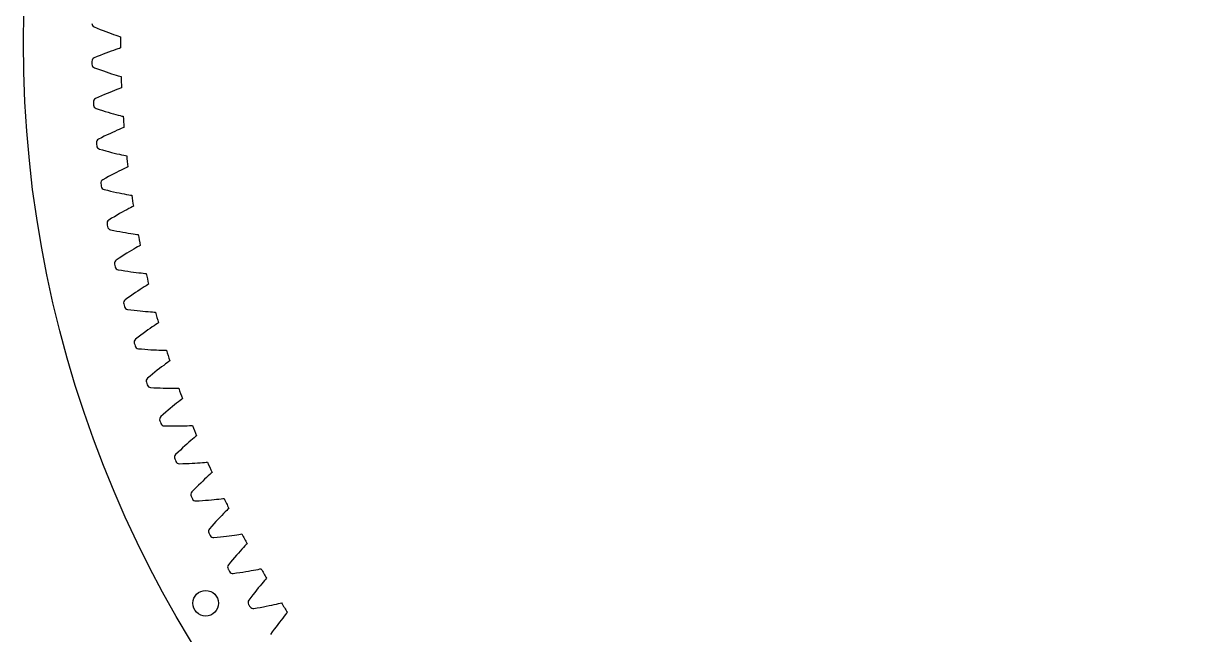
# Model space of a CAD drawing. Header units: millimetres. Extents: x -90 to 90, y -90 to 90.
# Drawn here: x -90.1 to 1.2, y -46.2 to 1.5 of the extents above; entities that cross this region are included whole.
import ezdxf

# ---------------------------------------------------------------- set-up
doc = ezdxf.new("R2010")
doc.units = ezdxf.units.MM

msp = doc.modelspace()

# ---------------------------------------------------------------- linework, layer by layer
at = {"layer": 'fixed_ring'}
for p, q in [((-84.554593, 1.204608), (-84.315484, 1.106387)), ((-84.315484, 1.106387), (-84.08333, 1.012585)), ((-84.08333, 1.012585), (-83.858684, 0.923935)), ((-83.858684, 0.923935), (-83.642221, 0.840507)), ((-83.642221, 0.840507), (-83.434774, 0.762414)), ((-83.434774, 0.762414), (-83.237405, 0.689824)), ((-83.237405, 0.689824), (-83.051527, 0.623004)), ((-83.051527, 0.623004), (-82.879143, 0.56239)), ((-82.879143, 0.56239), (-82.723374, 0.508754)), ((-82.723374, 0.508754), (-82.590052, 0.463714)), ((-82.590052, 0.463714), (-82.498862, 0.433372)), ((-83.642221, -0.840507), (-83.858684, -0.923935)), ((-83.434774, -0.762414), (-83.642221, -0.840507)), ((-83.237405, -0.689824), (-83.434774, -0.762414)), ((-83.051527, -0.623004), (-83.237405, -0.689824)), ((-82.879143, -0.56239), (-83.051527, -0.623004)), ((-82.723374, -0.508754), (-82.879143, -0.56239)), ((-82.590052, -0.463714), (-82.723374, -0.508754)), ((-82.498862, -0.433372), (-82.590052, -0.463714)), ((-84.315484, -1.106387), (-84.554593, -1.204608)), ((-84.08333, -1.012585), (-84.315484, -1.106387)), ((-83.858684, -0.923935), (-84.08333, -1.012585)), ((-84.540066, -1.976765), (-84.297431, -2.065922)), ((-84.297431, -2.065922), (-84.061913, -2.150925)), ((-84.061913, -2.150925), (-83.834091, -2.231063)), ((-83.834091, -2.231063), (-83.614643, -2.306289)), ((-83.614643, -2.306289), (-83.404406, -2.376524)), ((-83.404406, -2.376524), (-83.204446, -2.441639)), ((-83.204446, -2.441639), (-83.016187, -2.501419)), ((-83.016187, -2.501419), (-82.841644, -2.555506)), ((-82.841644, -2.555506), (-82.683968, -2.603245)), ((-82.683968, -2.603245), (-82.549046, -2.643238)), ((-82.549046, -2.643238), (-82.456779, -2.670128)), ((-82.645695, -3.620033), (-82.799335, -3.67949)), ((-82.514161, -3.57001), (-82.645695, -3.620033)), ((-82.424176, -3.536259), (-82.514161, -3.57001)), ((-84.214197, -4.27713), (-84.449443, -4.384275)), ((-83.985736, -4.174662), (-84.214197, -4.27713)), ((-83.764584, -4.077624), (-83.985736, -4.174662)), ((-83.551412, -3.986114), (-83.764584, -4.077624)), ((-83.347049, -3.900272), (-83.551412, -3.986114)), ((-83.152551, -3.820309), (-83.347049, -3.900272)), ((-82.969318, -3.746545), (-83.152551, -3.820309)), ((-82.799335, -3.67949), (-82.969318, -3.746545)), ((-84.405881, -5.15534), (-84.160064, -5.235307)), ((-84.160064, -5.235307), (-83.921516, -5.311391)), ((-83.921516, -5.311391), (-83.690841, -5.382902)), ((-83.690841, -5.382902), (-83.468719, -5.44982)), ((-83.468719, -5.44982), (-83.255988, -5.512098)), ((-83.255988, -5.512098), (-83.053721, -5.569645)), ((-83.053721, -5.569645), (-82.863346, -5.622302)), ((-82.863346, -5.622302), (-82.686892, -5.669785)), ((-82.686892, -5.669785), (-82.527532, -5.711559)), ((-82.527532, -5.711559), (-82.391201, -5.746449)), ((-82.391201, -5.746449), (-82.297988, -5.769849)), ((-83.551924, -7.225542), (-83.76927, -7.33083)), ((-83.342345, -7.126078), (-83.551924, -7.225542)), ((-83.141356, -7.03261), (-83.342345, -7.126078)), ((-82.950003, -6.945388), (-83.141356, -7.03261)), ((-82.769675, -6.864784), (-82.950003, -6.945388)), ((-82.602335, -6.791382), (-82.769675, -6.864784)), ((-82.451039, -6.726188), (-82.602335, -6.791382)), ((-82.32148, -6.671252), (-82.451039, -6.726188)), ((-82.232829, -6.634141), (-82.32148, -6.671252)), ((-83.993715, -7.441819), (-84.224764, -7.557737)), ((-83.76927, -7.33083), (-83.993715, -7.441819)), ((-84.15223, -8.326617), (-83.903579, -8.397282)), ((-83.903579, -8.397282), (-83.662337, -8.464339)), ((-83.662337, -8.464339), (-83.429136, -8.527123)), ((-83.429136, -8.527123), (-83.204653, -8.585638)), ((-83.204653, -8.585638), (-82.989731, -8.63987)), ((-82.989731, -8.63987), (-82.785442, -8.689768)), ((-82.785442, -8.689768), (-82.593221, -8.735227)), ((-82.593221, -8.735227), (-82.415106, -8.776039)), ((-82.415106, -8.776039), (-82.254288, -8.811789)), ((-82.254288, -8.811789), (-82.116741, -8.841526)), ((-82.116741, -8.841526), (-82.022713, -8.861404)), ((-82.452881, -9.973306), (-82.630049, -10.060636)), ((-82.28842, -9.893661), (-82.452881, -9.973306)), ((-82.139684, -9.822822), (-82.28842, -9.893661)), ((-82.012283, -9.763053), (-82.139684, -9.822822)), ((-81.92509, -9.722633), (-82.012283, -9.763053)), ((-83.654349, -10.595975), (-83.880875, -10.720502)), ((-83.434238, -10.476622), (-83.654349, -10.595975)), ((-83.221006, -10.363233), (-83.434238, -10.476622)), ((-83.015317, -10.255956), (-83.221006, -10.363233)), ((-82.817986, -10.154995), (-83.015317, -10.255956)), ((-82.630049, -10.060636), (-82.817986, -10.154995)), ((-83.77947, -11.48611), (-83.528337, -11.547371)), ((-83.528337, -11.547371), (-83.284744, -11.605306)), ((-83.284744, -11.605306), (-83.049346, -11.659274)), ((-83.049346, -11.659274), (-82.822821, -11.709304)), ((-82.822821, -11.709304), (-82.606011, -11.755413)), ((-82.606011, -11.755413), (-82.39999, -11.797592)), ((-82.39999, -11.797592), (-82.206195, -11.835788)), ((-82.206195, -11.835788), (-82.026671, -11.869872)), ((-82.026671, -11.869872), (-81.864622, -11.899547)), ((-81.864622, -11.899547), (-81.726053, -11.924089)), ((-81.726053, -11.924089), (-81.631345, -11.940416)), ((-82.981114, -13.607586), (-83.19658, -13.735134)), ((-82.772298, -13.486257), (-82.981114, -13.607586)), ((-82.57079, -13.371319), (-82.772298, -13.486257)), ((-82.377396, -13.263005), (-82.57079, -13.371319)), ((-82.193142, -13.161645), (-82.377396, -13.263005)), ((-82.019383, -13.067712), (-82.193142, -13.161645)), ((-81.858035, -12.981938), (-82.019383, -13.067712)), ((-81.712069, -12.905554), (-81.858035, -12.981938)), ((-81.587006, -12.841034), (-81.712069, -12.905554)), ((-81.501396, -12.797364), (-81.587006, -12.841034)), ((-83.19658, -13.735134), (-83.418261, -13.868093)), ((-83.28813, -14.629345), (-83.03487, -14.681116)), ((-83.03487, -14.681116), (-82.78927, -14.729848)), ((-82.78927, -14.729848), (-82.552009, -14.774923)), ((-82.552009, -14.774923), (-82.323763, -14.816397)), ((-82.323763, -14.816397), (-82.105371, -14.854318)), ((-82.105371, -14.854318), (-81.897909, -14.888717)), ((-81.897909, -14.888717), (-81.702815, -14.919597)), ((-81.702815, -14.919597), (-81.522136, -14.946904)), ((-81.522136, -14.946904), (-81.359085, -14.970463)), ((-81.359085, -14.970463), (-81.219692, -14.989775)), ((-81.219692, -14.989775), (-81.124436, -15.002528)), ((-81.820211, -16.352244), (-82.009393, -16.467755)), ((-81.639899, -16.244024), (-81.820211, -16.352244)), ((-81.469797, -16.143622), (-81.639899, -16.244024)), ((-81.311789, -16.051839), (-81.469797, -16.143622)), ((-81.168799, -15.970019), (-81.311789, -16.051839)), ((-81.046252, -15.900841), (-81.168799, -15.970019)), ((-80.962345, -15.853981), (-81.046252, -15.900841)), ((-82.621056, -16.854852), (-82.837578, -16.996056)), ((-82.41054, -16.719289), (-82.621056, -16.854852)), ((-82.206436, -16.590192), (-82.41054, -16.719289)), ((-82.009393, -16.467755), (-82.206436, -16.590192)), ((-82.678905, -17.751874), (-82.423877, -17.794082)), ((-82.423877, -17.794082), (-82.176618, -17.833541)), ((-82.176618, -17.833541), (-81.937829, -17.86966)), ((-81.937829, -17.86966), (-81.708184, -17.902519)), ((-81.708184, -17.902519), (-81.488521, -17.932198)), ((-81.488521, -17.932198), (-81.279912, -17.95877)), ((-81.279912, -17.95877), (-81.083794, -17.982289)), ((-81.083794, -17.982289), (-80.902216, -18.00278)), ((-80.902216, -18.00278), (-80.738394, -18.020189)), ((-80.738394, -18.020189), (-80.598373, -18.034245)), ((-80.598373, -18.034245), (-80.502705, -18.043405)), ((-80.650455, -19.099022), (-80.804899, -19.196683)), ((-80.510644, -19.011881), (-80.650455, -19.099022)), ((-80.390786, -18.938142), (-80.510644, -19.011881)), ((-80.308701, -18.888159), (-80.390786, -18.938142)), ((-81.92859, -19.950714), (-82.139648, -20.099963)), ((-81.723322, -19.807329), (-81.92859, -19.950714)), ((-81.524219, -19.670645), (-81.723322, -19.807329)), ((-81.331921, -19.540883), (-81.524219, -19.670645)), ((-81.147218, -19.418338), (-81.331921, -19.540883)), ((-80.971104, -19.303412), (-81.147218, -19.418338)), ((-80.804899, -19.196683), (-80.971104, -19.303412)), ((-81.952657, -20.849277), (-81.696222, -20.881863)), ((-81.696222, -20.881863), (-81.447653, -20.911993)), ((-81.447653, -20.911993), (-81.207675, -20.939104)), ((-81.207675, -20.939104), (-80.976957, -20.963302)), ((-80.976957, -20.963302), (-80.756332, -20.984698)), ((-80.756332, -20.984698), (-80.546872, -21.003403)), ((-80.546872, -21.003403), (-80.350008, -21.019529)), ((-80.350008, -21.019529), (-80.167787, -21.033176)), ((-80.167787, -21.033176), (-80.003427, -21.04441)), ((-80.003427, -21.04441), (-79.862976, -21.053189)), ((-79.862976, -21.053189), (-79.767031, -21.058744)), ((-79.541389, -21.895603), (-79.621536, -21.948638)), ((-80.726613, -22.723257), (-80.920435, -22.867333)), ((-80.539333, -22.586354), (-80.726613, -22.723257)), ((-80.35937, -22.456947), (-80.539333, -22.586354)), ((-80.187704, -22.335479), (-80.35937, -22.456947)), ((-80.025631, -22.222573), (-80.187704, -22.335479)), ((-79.87497, -22.119171), (-80.025631, -22.222573)), ((-79.738536, -22.026833), (-79.87497, -22.119171)), ((-79.621536, -21.948638), (-79.738536, -22.026833)), ((-81.120164, -23.018338), (-81.325459, -23.17542)), ((-80.920435, -22.867333), (-81.120164, -23.018338)), ((-81.110414, -23.91717), (-80.852935, -23.940087)), ((-80.852935, -23.940087), (-80.603409, -23.960846)), ((-80.603409, -23.960846), (-80.36258, -23.978911)), ((-80.36258, -23.978911), (-80.131115, -23.994414)), ((-80.131115, -23.994414), (-79.909842, -24.007495)), ((-79.909842, -24.007495), (-79.699826, -24.018309)), ((-79.699826, -24.018309), (-79.502495, -24.027018)), ((-79.502495, -24.027018), (-79.31989, -24.033801)), ((-79.31989, -24.033801), (-79.155224, -24.038845)), ((-79.155224, -24.038845), (-79.014542, -24.042335)), ((-79.014542, -24.042335), (-78.918456, -24.044277)), ((-79.457782, -25.463771), (-79.63275, -25.599855)), ((-79.290807, -25.335932), (-79.457782, -25.463771)), ((-79.133096, -25.217009), (-79.290807, -25.335932)), ((-78.986431, -25.108014), (-79.133096, -25.217009)), ((-78.853566, -25.010609), (-78.986431, -25.108014)), ((-78.73959, -24.928068), (-78.853566, -25.010609)), ((-78.661495, -24.872056), (-78.73959, -24.928068)), ((-80.196921, -26.053382), (-80.396162, -26.218075)), ((-80.003014, -25.894971), (-80.196921, -26.053382)), ((-79.814749, -25.743706), (-80.003014, -25.894971)), ((-79.63275, -25.599855), (-79.814749, -25.743706)), ((-80.153369, -26.951212), (-79.89521, -26.964427)), ((-79.89521, -26.964427), (-79.64508, -26.975786)), ((-79.64508, -26.975786), (-79.403742, -26.984779)), ((-79.403742, -26.984779), (-79.171857, -26.991564)), ((-79.171857, -26.991564), (-78.950249, -26.996313)), ((-78.950249, -26.996313), (-78.739975, -26.999219)), ((-78.739975, -26.999219), (-78.542456, -27.0005)), ((-78.542456, -27.0005), (-78.359725, -27.000409)), ((-78.359725, -27.000409), (-78.194985, -26.999256)), ((-78.194985, -26.999256), (-78.054272, -26.997451)), ((-78.054272, -26.997451), (-77.958181, -26.995778)), ((-78.281682, -28.300524), (-78.443731, -28.434554)), ((-78.128556, -28.175754), (-78.281682, -28.300524)), ((-77.986095, -28.061319), (-78.128556, -28.175754)), ((-77.856988, -27.958985), (-77.986095, -28.061319)), ((-77.746198, -27.872216), (-77.856988, -27.958985)), ((-77.670265, -27.813305), (-77.746198, -27.872216)), ((-79.160169, -29.05155), (-79.353074, -29.223621)), ((-78.972357, -28.885958), (-79.160169, -29.05155)), ((-78.789915, -28.727718), (-78.972357, -28.885958)), ((-78.613457, -28.577124), (-78.789915, -28.727718)), ((-78.443731, -28.434554), (-78.613457, -28.577124)), ((-79.082875, -29.947106), (-78.824402, -29.950602)), ((-78.824402, -29.950602), (-78.574021, -29.952544)), ((-78.574021, -29.952544), (-78.332516, -29.952453)), ((-78.332516, -29.952453), (-78.100541, -29.950511)), ((-78.100541, -29.950511), (-77.87891, -29.946921)), ((-77.87891, -29.946921), (-77.668676, -29.941915)), ((-77.668676, -29.941915), (-77.471248, -29.935765)), ((-77.471248, -29.935765), (-77.28865, -29.928801)), ((-77.28865, -29.928801), (-77.12407, -29.921452)), ((-77.12407, -29.921452), (-76.983524, -29.914356)), ((-76.983524, -29.914356), (-76.887564, -29.909069)), ((-76.875378, -30.974906), (-77.013434, -31.094619)), ((-76.750212, -30.867789), (-76.875378, -30.974906)), ((-76.642764, -30.776913), (-76.750212, -30.867789)), ((-76.569101, -30.715188), (-76.642764, -30.776913)), ((-77.829924, -31.83606), (-78.011374, -32.0086)), ((-77.653563, -31.67107), (-77.829924, -31.83606)), ((-77.482894, -31.513944), (-77.653563, -31.67107)), ((-77.318651, -31.365092), (-77.482894, -31.513944)), ((-77.161759, -31.225061), (-77.318651, -31.365092)), ((-77.013434, -31.094619), (-77.161759, -31.225061)), ((-78.011374, -32.0086), (-78.19767, -32.187805)), ((-76.918681, -32.867066), (-76.697343, -32.855142)), ((-76.697343, -32.855142), (-76.487445, -32.842232)), ((-76.487445, -32.842232), (-76.290389, -32.82866)), ((-76.290389, -32.82866), (-76.108182, -32.814833)), ((-76.108182, -32.814833), (-75.943995, -32.801298)), ((-75.943995, -32.801298), (-75.803815, -32.78892)), ((-75.803815, -32.78892), (-75.708122, -32.780028)), ((-77.900449, -32.900615), (-77.642027, -32.894385)), ((-77.642027, -32.894385), (-77.39175, -32.886907)), ((-77.39175, -32.886907), (-77.150419, -32.877732)), ((-77.150419, -32.877732), (-76.918681, -32.867066)), ((-75.534805, -33.732902), (-75.655853, -33.844651)), ((-75.430851, -33.638049), (-75.534805, -33.732902)), ((-75.359562, -33.573597), (-75.430851, -33.638049)), ((-76.407301, -34.569594), (-76.577331, -34.741101)), ((-76.242663, -34.40616), (-76.407301, -34.569594)), ((-76.084136, -34.251235), (-76.242663, -34.40616)), ((-75.932622, -34.105402), (-76.084136, -34.251235)), ((-75.789309, -33.969472), (-75.932622, -34.105402)), ((-75.655853, -33.844651), (-75.789309, -33.969472)), ((-76.752162, -34.920344), (-76.931586, -35.10643)), ((-76.577331, -34.741101), (-76.752162, -34.920344)), ((-74.516815, -35.617075), (-74.421524, -35.60459)), ((-76.607763, -35.807555), (-76.349758, -35.79161)), ((-76.349758, -35.79161), (-76.09994, -35.774723)), ((-76.09994, -35.774723), (-75.859125, -35.756477)), ((-75.859125, -35.756477), (-75.627952, -35.737101)), ((-75.627952, -35.737101), (-75.407219, -35.71686)), ((-75.407219, -35.71686), (-75.197955, -35.696064)), ((-75.197955, -35.696064), (-75.001549, -35.67509)), ((-75.001549, -35.67509), (-74.819991, -35.654418)), ((-74.819991, -35.654418), (-74.656429, -35.634717)), ((-74.656429, -35.634717), (-74.516815, -35.617075)), ((-74.112175, -36.451574), (-74.212487, -36.55027)), ((-74.04336, -36.384486), (-74.112175, -36.451574)), ((-75.052893, -37.419189), (-75.216351, -37.596971)), ((-74.89452, -37.249678), (-75.052893, -37.419189)), ((-74.741931, -37.088899), (-74.89452, -37.249678)), ((-74.59601, -36.93747), (-74.741931, -37.088899)), ((-74.457912, -36.796246), (-74.59601, -36.93747)), ((-74.329246, -36.666494), (-74.457912, -36.796246)), ((-74.212487, -36.55027), (-74.329246, -36.666494)), ((-75.384317, -37.782663), (-75.556614, -37.975366)), ((-75.216351, -37.596971), (-75.384317, -37.782663)), ((-75.206647, -38.663815), (-74.949425, -38.638176)), ((-74.949425, -38.638176), (-74.700419, -38.611904)), ((-74.700419, -38.611904), (-74.460461, -38.584613)), ((-74.460461, -38.584613), (-74.23018, -38.556555)), ((-74.23018, -38.556555), (-74.010364, -38.528025)), ((-74.010364, -38.528025), (-73.802031, -38.499372)), ((-73.802031, -38.499372), (-73.606553, -38.471025)), ((-73.606553, -38.471025), (-73.425901, -38.443539)), ((-73.425901, -38.443539), (-73.263196, -38.417699)), ((-73.263196, -38.417699), (-73.124344, -38.394818)), ((-73.124344, -38.394818), (-73.02959, -38.378757)), ((-72.6886, -39.213506), (-72.785129, -39.315906)), ((-72.622358, -39.143877), (-72.6886, -39.213506)), ((-73.440371, -40.040473), (-73.592257, -40.215821)), ((-73.293939, -39.874069), (-73.440371, -40.040473)), ((-73.153817, -39.717258), (-73.293939, -39.874069)), ((-73.021128, -39.570939), (-73.153817, -39.717258)), ((-72.897434, -39.436439), (-73.021128, -39.570939)), ((-72.785129, -39.315906), (-72.897434, -39.436439)), ((-73.909774, -40.591505), (-74.0747, -40.790552)), ((-73.748912, -40.399626), (-73.909774, -40.591505)), ((-73.592257, -40.215821), (-73.748912, -40.399626)), ((-73.699085, -41.46535), (-73.443009, -41.430053)), ((-73.443009, -41.430053), (-73.195167, -41.394434)), ((-73.195167, -41.394434), (-72.956406, -41.358136)), ((-72.956406, -41.358136), (-72.727343, -41.321436)), ((-72.727343, -41.321436), (-72.508756, -41.284658)), ((-72.508756, -41.284658), (-72.301648, -41.248189)), ((-72.301648, -41.248189), (-72.107375, -41.212509)), ((-72.107375, -41.212509), (-71.927885, -41.178247)), ((-71.927885, -41.178247), (-71.766267, -41.146306)), ((-71.766267, -41.146306), (-71.628373, -41.118218)), ((-71.628373, -41.118218), (-71.534291, -41.098604)), ((-71.162143, -41.919936), (-71.254752, -42.025894)), ((-71.098567, -41.847865), (-71.162143, -41.919936)), ((-71.882276, -42.774595), (-72.027458, -42.955533)), ((-71.742206, -42.602801), (-71.882276, -42.774595)), ((-71.608082, -42.44083), (-71.742206, -42.602801)), ((-71.480991, -42.289624), (-71.608082, -42.44083)), ((-71.362444, -42.150566), (-71.480991, -42.289624)), ((-71.254752, -42.025894), (-71.362444, -42.150566)), ((-72.330619, -43.342894), (-72.487942, -43.548004)), ((-72.177088, -43.145099), (-72.330619, -43.342894)), ((-72.027458, -42.955533), (-72.177088, -43.145099)), ((-70.328062, -43.854672), (-70.16776, -43.816674)), ((-70.16776, -43.816674), (-70.031021, -43.783419)), ((-70.031021, -43.783419), (-69.937743, -43.76028)), ((-72.08721, -44.208195), (-71.832643, -44.163291)), ((-71.832643, -44.163291), (-71.586316, -44.118375)), ((-71.586316, -44.118375), (-71.349089, -44.073121)), ((-71.349089, -44.073121), (-71.121569, -44.027831)), ((-71.121569, -44.027831), (-70.904521, -43.982857)), ((-70.904521, -43.982857), (-70.698931, -43.938624)), ((-70.698931, -43.938624), (-70.506137, -43.895661)), ((-70.506137, -43.895661), (-70.328062, -43.854672)), ((-69.623522, -44.676399), (-69.726448, -44.805034)), ((-69.534965, -44.567032), (-69.623522, -44.676399)), ((-69.474144, -44.492621), (-69.534965, -44.567032)), ((-70.360713, -45.634445), (-70.503107, -45.829506)), ((-70.222439, -45.448175), (-70.360713, -45.634445)), ((-70.088931, -45.271233), (-70.222439, -45.448175)), ((-69.960994, -45.104332), (-70.088931, -45.271233)), ((-69.83968, -44.948453), (-69.960994, -45.104332)), ((-69.726448, -44.805034), (-69.83968, -44.948453)), ((-70.649089, -46.032935), (-70.798585, -46.243818)), ((-70.503107, -45.829506), (-70.649089, -46.032935))]:
    msp.add_line(p, q, dxfattribs=at)
for centre, radius, start, end in [((-84.43702, 1.480608), 0.3, 178.995418, 246.926483), ((0, 0), 82.5, 179.699024, 180.300976), ((-84.43702, -1.480608), 0.3, 113.073517, 181.004582), ((0, 0), 84.75, 181.004582, 181.151107), ((-84.432957, -1.696537), 0.3, 181.151107, 249.082172), ((0, 0), 82.5, 181.854713, 182.456665), ((-84.321571, -4.655658), 0.3, 115.229205, 183.160271), ((0, 0), 84.75, 183.160271, 183.306795), ((-84.309389, -4.871281), 0.3, 183.306795, 251.237861), ((0, 0), 82.5, 184.010401, 184.612353), ((-84.086775, -7.824118), 0.3, 117.384894, 185.315959), ((0, 0), 84.75, 185.315959, 185.462484), ((-84.066491, -8.03913), 0.3, 185.462484, 253.393549), ((0, 0), 82.5, 186.16609, 186.768042), ((-83.732963, -10.981504), 0.3, 119.540583, 187.471648), ((0, 0), 84.75, 187.471648, 187.618172), ((-83.704606, -11.195601), 0.3, 187.618172, 255.549238), ((0, 0), 82.5, 188.321778, 188.923731), ((-83.260636, -14.123347), 0.3, 121.696271, 189.627337), ((0, 0), 84.75, 189.627337, 189.773861), ((-83.224246, -14.336226), 0.3, 189.773861, 257.704926), ((0, 0), 82.5, 190.477467, 191.079419), ((-82.670464, -17.2452), 0.3, 123.85196, 191.783025), ((0, 0), 84.75, 191.783025, 191.92955), ((-82.626092, -17.456559), 0.3, 191.92955, 259.860615), ((0, 0), 82.5, 192.633156, 193.235108), ((-81.96328, -20.342644), 0.3, 126.007648, 193.938714), ((0, 0), 84.75, 193.938714, 194.085238), ((-81.910989, -20.552185), 0.3, 194.085238, 262.016304), ((0, 0), 82.5, 194.788844, 195.390796), ((-81.140087, -23.411296), 0.3, 128.163337, 196.094402), ((0, 0), 84.75, 196.094402, 196.240927), ((-81.079951, -23.618721), 0.3, 196.240927, 264.171992), ((0, 0), 82.5, 196.944533, 197.546485), ((-80.202049, -26.446811), 0.3, 130.319026, 198.250091), ((0, 0), 84.75, 198.250091, 198.396616), ((-80.134154, -26.651828), 0.3, 198.396616, 266.327681), ((0, 0), 82.5, 199.100222, 199.702174), ((-79.150494, -29.444894), 0.3, 132.474714, 200.40578), ((0, 0), 84.75, 200.40578, 200.552304), ((-79.074935, -29.647212), 0.3, 200.552304, 268.48337), ((0, 0), 82.5, 201.25591, 201.857862), ((-77.986911, -32.401301), 0.3, 134.630403, 202.561468), ((0, 0), 84.75, 202.561468, 202.707993), ((-77.903795, -32.600633), 0.3, 202.707993, 270.639058), ((0, 0), 82.5, 203.411599, 204.013551), ((-76.712945, -35.311847), 0.3, 136.786092, 204.717157), ((0, 0), 84.75, 204.717157, 204.863681), ((0, 0), 82.5, 205.567287, 206.16924), ((-76.62239, -35.507912), 0.3, 204.863681, 272.794747), ((-75.330401, -38.172414), 0.3, 138.94178, 206.872846), ((0, 0), 84.75, 206.872846, 207.01937), ((-75.232535, -38.364934), 0.3, 207.01937, 274.950435), ((0, 0), 82.5, 207.722976, 208.324928), ((-73.841235, -40.978952), 0.3, 141.097469, 209.028534), ((0, 0), 84.75, 209.028534, 209.175059), ((-73.736197, -41.167654), 0.3, 209.175059, 277.106124), ((0, 0), 82.5, 209.878665, 210.480617), ((-72.247555, -43.727488), 0.3, 143.253157, 211.184223), ((0, 0), 82.5, 212.034353, 212.636305), ((0, 0), 84.75, 211.184223, 211.330747), ((-72.135494, -43.912106), 0.3, 211.330747, 279.261813)]:
    msp.add_arc(centre, radius, start, end, dxfattribs=at)
at = {"layer": 'holes'}
msp.add_circle((-75.853063, -43.793786), 1, dxfattribs=at)
at = {"layer": 'outer'}
msp.add_circle((0, 0), 90.087573, dxfattribs=at)

doc.saveas('drawing.dxf')
